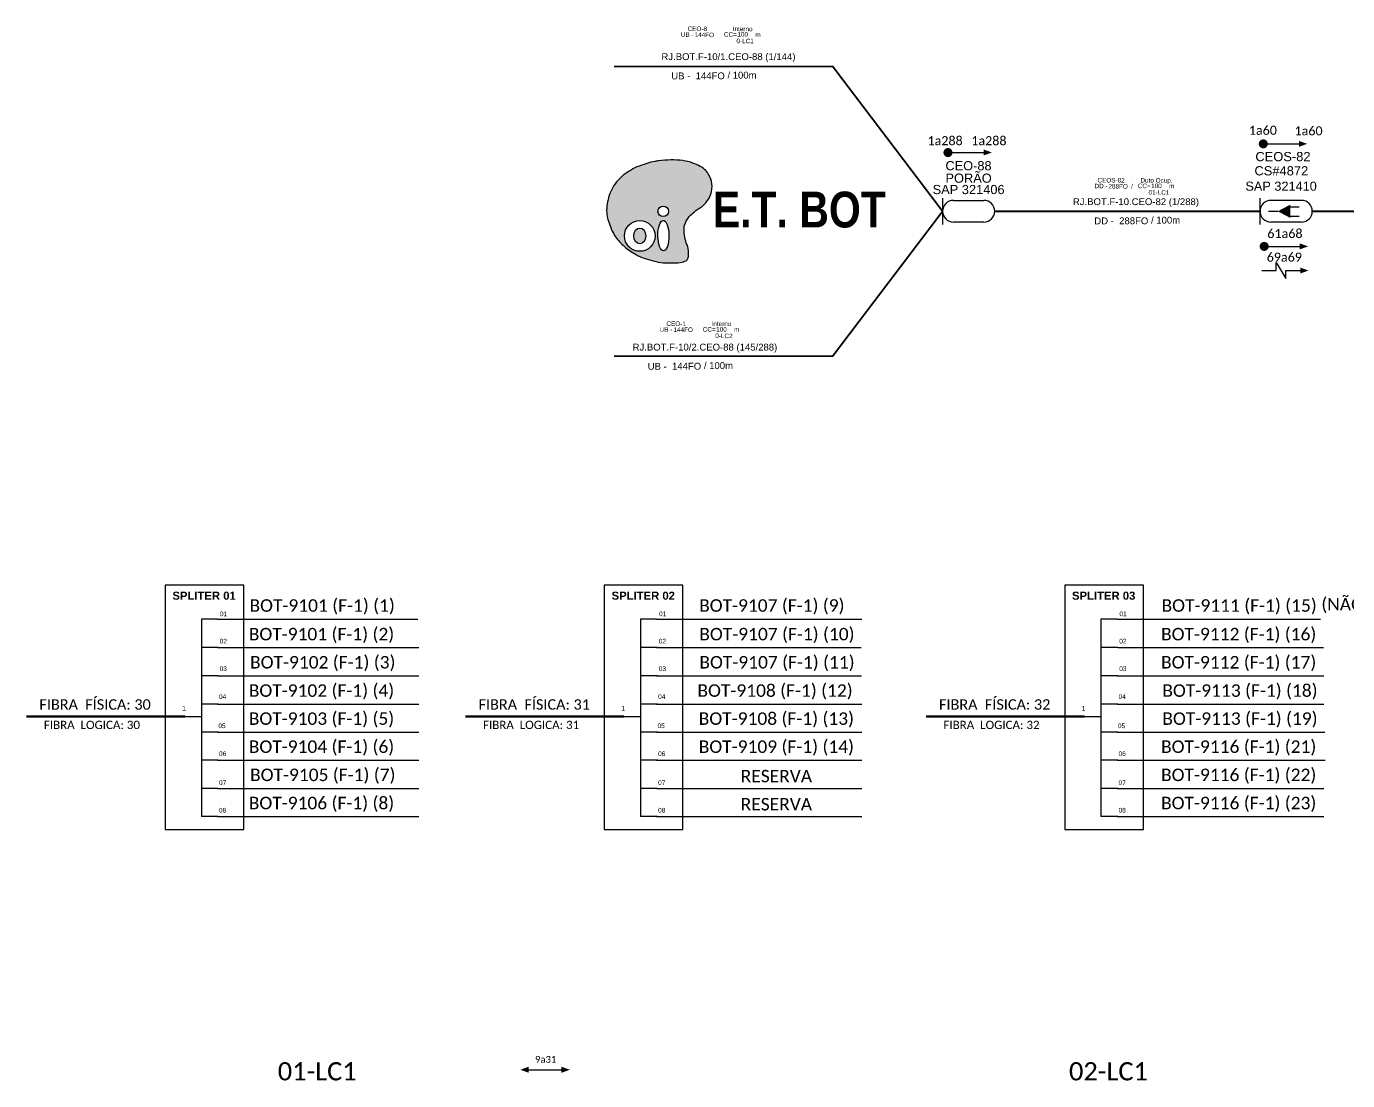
# Model space of a CAD drawing. Header units: millimetres. Extents: x 43195 to 44134, y 3103 to 4099.
# Drawn here: x 43214.2 to 43504.5, y 3867.7 to 4099.3 of the extents above; entities that cross this region are included whole.
import ezdxf
from ezdxf.enums import TextEntityAlignment as Align

# ---------------------------------------------------------------- set-up
doc = ezdxf.new("R2010")
doc.units = ezdxf.units.MM
for name, color, linetype in [('20.4-CEOS', 1, 'Continuous'), ('20.5-CABO AÉREO', 1, 'Continuous'), ('20.5-CEO', 1, 'Continuous'), ('E.T.', 7, 'Continuous'), ('label_cabos', 7, 'Continuous'), ('SETA', 7, 'Continuous')]:
    doc.layers.add(name, color=color, linetype=linetype)
doc.layers.add('40.1-ETIQUETAS', color=1, linetype='Continuous', lineweight=20)
doc.styles.add('siredit', font='arial.ttf')
doc.styles.get("Standard").update_dxf_attribs({"font": 'arial.ttf'})
doc.styles.add('SWISS BIT', font='swisscb.ttf')

# ---------------------------------------------------------------- blocks, each defined once
blk = doc.blocks.new('ETIQUETA_RS5F')
at = {"layer": '40.1-ETIQUETAS', "color": 0, "style": 'siredit'}
blk.add_text('/', height=1.5, dxfattribs=at).set_placement((1.55, -1.95), align=Align.MIDDLE_RIGHT)
for tag, p in [('ETIQUETA_R_PRIMARIA', (1.18, 4.1)), ('ETIQUETA_R_SECUNDARIA', (1.18, 2.1)), ('F_ATIVAS/F_MORTAS', (1.11, -4.24))]:
    blk.add_attdef(tag, text='', height=1.5, dxfattribs=at).set_placement(p, align=Align.MIDDLE_CENTER)
for tag, p in [('TIPO_CABO', (-6.62, -2.12)), ('CAP_CABO', (0.37, -2.09))]:
    blk.add_attdef(tag, text='', height=1.5, dxfattribs=at).set_placement(p, align=Align.MIDDLE_RIGHT)
blk.add_attdef('METROS', text='', height=1.5, dxfattribs=at).set_placement((2.11, -1.95), align=Align.MIDDLE_LEFT)
for tag, p in [('FUSÃO_1', (0.82, -8.39)), ('FUSÃO_2', (0.82, -10.6)), ('FUSÃO_3', (0.82, -12.93)), ('FUSÃO_4', (0.82, -15.14)), ('FUSÃO_5', (0.82, -17.16))]:
    blk.add_attdef(tag, text='', height=1.5, dxfattribs=at).set_placement(p, align=Align.CENTER)
blk = doc.blocks.new('OI')
h = blk.add_hatch(color=40)
edge = h.paths.add_edge_path()
edge.add_spline(control_points=[(4.35, -0.67), (3.92, -0.99), (3.26, -1.5), (2.81, -2.59), (2.9, -3.5), (3.06, -4.27), (3.31, -4.85), (3.37, -5.39), (3.4, -5.88), (3.2, -6.4), (2.54, -6.61), (1.65, -6.63), (0.55, -6.67), (-0.56, -6.42), (-1.61, -6.14), (-2.77, -5.61), (-3.92, -4.77), (-4.89, -3.7), (-5.34, -2.65), (-5.6, -1.94), (-5.85, -0.96), (-5.71, 0.47), (-5.1, 2.02), (-4.14, 3.02), (-3.3, 3.61), (-2.37, 4.16), (-1.36, 4.44), (-0.56, 4.7), (0.79, 4.85), (2.24, 4.97), (3.79, 4.57), (4.67, 4.21), (5.44, 3.65), (5.76, 2.99), (6.03, 2.21), (6.01, 1.46), (5.72, 0.64), (5.31, 0.08), (4.88, -0.38), (4.51, -0.55), (4.35, -0.67)], knot_values=[0, 0, 0, 0, 1.60434, 2.417191, 3.427595, 4.282808, 4.776746, 5.304182, 5.888771, 6.258406, 6.858137, 7.79129, 8.986195, 10.124242, 11.187857, 12.242908, 13.953784, 15.414161, 16.515391, 17.349188, 17.675853, 19.552021, 21.515531, 22.568638, 23.63245, 24.621084, 25.782718, 26.745347, 27.142653, 29.870543, 31.004649, 31.921532, 32.709589, 33.801391, 34.042471, 35.192333, 35.971461, 36.628871, 37.254359, 37.836911, 37.836911, 37.836911, 37.836911], degree=3, periodic=0)
h.paths.add_polyline_path([(1.13, -0.87, -1), (-0.04, -0.87, -1)], flags=16)
edge = h.paths.add_edge_path(flags=16)
edge.add_ellipse((0.56, -3.59), major_axis=(-0.02, 1.71), ratio=0.361305, start_angle=0, end_angle=360)
h.paths.add_polyline_path([(-0.36, -3.62, -1), (-3.8, -3.62, -1)], flags=16)
edge = h.paths.add_edge_path(flags=0)
edge.add_ellipse((-2.08, -3.62), major_axis=(0, 0.885), ratio=0.758294, start_angle=0, end_angle=360)
at = {"color": 40}
for centre, radius in [((0.54, -0.87), 0.587), ((-2.08, -3.62), 1.72)]:
    blk.add_circle(centre, radius, dxfattribs=at)
blk.add_ellipse((-2.08, -3.62), major_axis=(0, 0.885), ratio=0.758294, start_param=-3.141592653589791, end_param=3.141592653589791, dxfattribs=at)
blk.add_ellipse((0.56, -3.59), major_axis=(-0.02, 1.71), ratio=0.361305, dxfattribs=at)
at = {"color": 40, "start_tangent": (-0.800898, -0.598801), "end_tangent": (-0.800898, -0.598801)}
blk.add_spline([(4.35, -0.67), (3.2, -1.78), (2.9, -2.54), (2.92, -3.55), (3.12, -4.38), (3.28, -4.85), (3.37, -5.37), (3.35, -5.95), (3.2, -6.29), (2.66, -6.55), (1.73, -6.63), (0.54, -6.62), (-0.58, -6.41), (-1.6, -6.11), (-2.56, -5.67), (-3.95, -4.67), (-4.89, -3.56), (-5.37, -2.56), (-5.64, -1.78), (-5.72, -1.46), (-5.63, 0.42), (-4.84, 2.22), (-4.13, 2.99), (-3.27, 3.62), (-2.4, 4.09), (-1.3, 4.47), (-0.37, 4.72), (0.02, 4.77), (2.75, 4.8), (3.85, 4.53), (4.69, 4.16), (5.31, 3.68), (5.85, 2.73), (5.93, 2.5), (5.94, 1.35), (5.67, 0.62), (5.29, 0.08), (4.84, -0.36), (4.35, -0.67)], degree=3, dxfattribs=at)
blk = doc.blocks.new('Inst CB DT OCUP CFOA-SM-DD-S-288-TS')
at = {"layer": 'label_cabos', "color": 0, "style": 'siredit'}
for tag, flags, p in [('ID_ATIVIDADE', 3, (1.31, 2.67)), ('FATOR', 1, (11.56, 2.55))]:
    blk.add_attdef(tag, text='', height=1, rotation=359.69, dxfattribs=dict(at, flags=flags)).set_placement(p, align=Align.MIDDLE_CENTER)
for tag, p in [('TIPO_CABO', (1.11, 0)), ('DESTINO_CABO', (3.13, 1.26)), ('CABO', (4.69, -0.05)), ('/', (7.71, -0.05)), ('LANCE', (10.41, 0.02)), ('TIPO_CABO', (13.11, 1.24)), ('UND', (16.46, 0)), ('FID', (13.65, -1.41))]:
    blk.add_attdef(tag, text='', height=1, rotation=359.69, dxfattribs=at).set_placement(p, align=Align.MIDDLE_CENTER)
blk.add_attdef('QTDE', (11.93, -0.45), '', height=1, rotation=359.69, dxfattribs=at)
blk = doc.blocks.new('Inst CB INT CFOI-SM-UB-144')
at = {"layer": 'label_cabos', "color": 0, "style": 'siredit'}
for tag, flags, p in [('ID_ATIVIDADE', 3, (1.31, 2.67)), ('FATOR', 1, (11.56, 2.55)), ('/', 2, (7.71, -0.05))]:
    blk.add_attdef(tag, text='', height=1, rotation=359.69, dxfattribs=dict(at, flags=flags)).set_placement(p, align=Align.MIDDLE_CENTER)
for tag, p in [('TIPO_CABO', (1.11, 0)), ('DESTINO_CABO', (3.13, 1.26)), ('CABO', (4.69, -0.05)), ('LANCE', (10.41, 0.02)), ('TIPO_CABO', (13.11, 1.24)), ('UND', (16.46, 0)), ('FID', (13.65, -1.41))]:
    blk.add_attdef(tag, text='', height=1, rotation=359.69, dxfattribs=at).set_placement(p, align=Align.MIDDLE_CENTER)
blk.add_attdef('QTDE', (11.93, -0.45), '', height=1, rotation=359.69, dxfattribs=at)
blk = doc.blocks.new('*U46')
at = {"layer": '20.5-CEO'}
for p, q in [((-1.56, 1.26), (1.8, 1.26)), ((1.8, -1.13), (-1.56, -1.13))]:
    blk.add_line(p, q, dxfattribs=at)
blk.add_lwpolyline([(-2.75, 1.51), (-2.75, -1.38)], dxfattribs=at)
for centre, start, end in [((-1.56, 0.07), 90, 270), ((1.8, 0.07), 270, 90)]:
    blk.add_arc(centre, 1.2, start, end, dxfattribs=at)
at = {"layer": '20.5-CEO', "color": 7, "style": 'siredit'}
for tag, p in [('FID', (0.11, 5.61)), ('LOCAL', (0.12, 4.23)), ('SAP', (0.12, 2.97)), ('FIBRAS_RESERVA', (0.12, -1.94))]:
    blk.add_attdef(tag, text='', height=1.01, dxfattribs=at).set_placement(p, align=Align.TOP_CENTER)
for tag, flags, p in [('ID_ATIVIDADE', 3, (0.11, -3.51)), ('FATOR', 1, (0.11, -4.82))]:
    blk.add_attdef(tag, text='', height=1.01, dxfattribs=dict(at, flags=flags)).set_placement(p, align=Align.TOP_CENTER)
at = {"layer": '20.5-CEO', "color": 7, "style": 'siredit', "flags": 3}
blk.add_attdef('QTDE', (-4.88, -7.06), '', height=1.01, dxfattribs=at)

msp = doc.modelspace()

# ---------------------------------------------------------------- linework, layer by layer
at = {"color": 7, "linetype": 'Continuous'}
for p, q in [((43252.67, 3969.12), (43252.67, 3925.73)), ((43256.19, 3969.12), (43252.67, 3969.12)), ((43349.18, 3969.12), (43349.18, 3925.73)), ((43352.69, 3969.12), (43349.18, 3969.12)), ((43450.35, 3969.12), (43450.35, 3925.73)), ((43453.87, 3969.12), (43450.35, 3969.12)), ((43256.36, 3962.84), (43252.67, 3962.84)), ((43352.87, 3962.84), (43349.18, 3962.84)), ((43454.04, 3962.84), (43450.35, 3962.84)), ((43256.36, 3956.65), (43252.67, 3956.65)), ((43352.87, 3956.65), (43349.18, 3956.65)), ((43454.04, 3956.65), (43450.35, 3956.65)), ((43256.36, 3950.43), (43252.67, 3950.43)), ((43352.87, 3950.43), (43349.18, 3950.43)), ((43454.04, 3950.43), (43450.35, 3950.43)), ((43249.02, 3947.69), (43252.65, 3947.69)), ((43345.53, 3947.69), (43349.16, 3947.69)), ((43446.7, 3947.69), (43450.33, 3947.69)), ((43256.36, 3944.26), (43252.67, 3944.26)), ((43352.87, 3944.26), (43349.18, 3944.26)), ((43454.04, 3944.26), (43450.35, 3944.26)), ((43256.36, 3938.1), (43252.67, 3938.1)), ((43352.87, 3938.1), (43349.18, 3938.1)), ((43454.04, 3938.1), (43450.35, 3938.1)), ((43256.36, 3931.91), (43252.67, 3931.91)), ((43352.87, 3931.91), (43349.18, 3931.91)), ((43454.04, 3931.91), (43450.35, 3931.91)), ((43256.36, 3925.73), (43252.67, 3925.73)), ((43352.87, 3925.73), (43349.18, 3925.73)), ((43454.04, 3925.73), (43450.35, 3925.73))]:
    msp.add_line(p, q, dxfattribs=at)
at = {"color": 10, "linetype": 'Continuous'}
for p, q in [((43256.19, 3969.12), (43300.24, 3969.12)), ((43352.69, 3969.12), (43397.83, 3969.12)), ((43453.87, 3969.12), (43498.57, 3969.12)), ((43256.19, 3962.84), (43300.44, 3962.84)), ((43352.69, 3962.84), (43397.67, 3962.84)), ((43454.04, 3962.84), (43499.22, 3962.84)), ((43256.19, 3956.65), (43300.47, 3956.65)), ((43352.69, 3956.65), (43397.75, 3956.65)), ((43453.87, 3956.65), (43499.31, 3956.65)), ((43256.19, 3950.43), (43300.47, 3950.43)), ((43352.69, 3950.43), (43397.83, 3950.43)), ((43453.87, 3950.43), (43499.31, 3950.43)), ((43256.19, 3944.26), (43300.42, 3944.26)), ((43352.69, 3944.26), (43397.83, 3944.26)), ((43453.87, 3944.26), (43499.53, 3944.26)), ((43256.19, 3938.1), (43300.47, 3938.1)), ((43352.69, 3938.1), (43397.83, 3938.1)), ((43453.87, 3938.1), (43499.61, 3938.1)), ((43256.19, 3931.91), (43300.47, 3931.91)), ((43352.69, 3931.91), (43397.83, 3931.91)), ((43453.87, 3931.91), (43499.31, 3931.91)), ((43256.19, 3925.73), (43300.47, 3925.73)), ((43352.69, 3925.73), (43397.83, 3925.73)), ((43453.87, 3925.73), (43499.31, 3925.73))]:
    msp.add_line(p, q, dxfattribs=at)
at = {"color": 1, "linetype": 'Continuous', "lineweight": 60}
for p, q in [((43249.02, 3947.69), (43214.22, 3947.69)), ((43345.53, 3947.69), (43310.73, 3947.69)), ((43446.7, 3947.69), (43411.9, 3947.69))]:
    msp.add_line(p, q, dxfattribs=at)
at = {"color": 0, "const_width": 0.99}
for points in [[(43485.52, 4073.53, 1), (43486.51, 4073.53, 1)], [(43416.23, 4071.62, 1), (43417.22, 4071.62, 1)], [(43485.72, 4051, 1), (43486.71, 4051, 1)]]:
    msp.add_lwpolyline(points, format="xyb", close=True, dxfattribs=at)
at = {"color": 0}
msp.add_lwpolyline([(43488.87, 4045.7), (43488.87, 4047.45), (43490.96, 4043.95), (43490.96, 4045.7)], dxfattribs=at)
at = {"color": 7}
for points in [[(43244.7, 3922.91), (43261.98, 3922.91), (43261.98, 3976.57), (43244.7, 3976.57)], [(43341.21, 3922.91), (43358.49, 3922.91), (43358.49, 3976.57), (43341.21, 3976.57)], [(43442.38, 3922.91), (43459.66, 3922.91), (43459.66, 3976.57), (43442.38, 3976.57)]]:
    msp.add_lwpolyline(points, close=True, dxfattribs=at)
at = {"layer": '20.4-CEOS'}
for p, q in [((43494.4, 4061.12), (43487.69, 4061.12)), ((43494.4, 4056.33), (43487.69, 4056.33))]:
    msp.add_line(p, q, dxfattribs=at)
for points in [[(43485.3, 4055.84), (43485.3, 4061.61)], [(43487.16, 4058.72), (43489.19, 4058.72)], [(43487.16, 4058.72), (43489.19, 4058.72)], [(43491.84, 4059.67), (43493.88, 4059.67)], [(43491.84, 4059.67), (43493.88, 4059.67)], [(43491.84, 4057.68), (43493.88, 4057.68)], [(43491.84, 4057.68), (43493.88, 4057.68)]]:
    msp.add_lwpolyline(points, dxfattribs=at)
msp.add_lwpolyline([(43489.19, 4058.72, 0, 2.95, 0), (43491.97, 4058.72, 2.95, 2.95, 0)], format="xyseb", dxfattribs=at)
msp.add_lwpolyline([(43489.19, 4058.72, 0, 2.95, 0), (43491.97, 4058.72, 2.95, 2.95, 0)], format="xyseb", dxfattribs=at)
for centre, start, end in [((43487.69, 4058.72), 90, 270), ((43494.4, 4058.72), 270, 90)]:
    msp.add_arc(centre, 2.39, start, end, dxfattribs=at)
at = {"layer": '20.5-CABO AÉREO', "ltscale": 50, "const_width": 0.4}
for points in [[(43343.33, 4090.55), (43391.4, 4090.55), (43415.54, 4058.72)], [(43343.33, 4026.9), (43391.4, 4026.9), (43415.54, 4058.72)], [(43427.04, 4058.72), (43485.3, 4058.72)], [(43496.8, 4058.72), (43549.8, 4058.72)]]:
    msp.add_lwpolyline(points, dxfattribs=at)
at = {"layer": 'SETA', "color": 0}
for points in [[(43486.01, 4073.53), (43494.52, 4073.53)], [(43416.72, 4071.62), (43425.23, 4071.62)], [(43486.21, 4051), (43494.73, 4051)], [(43485.71, 4045.7), (43488.87, 4045.7)], [(43490.96, 4045.7), (43494.12, 4045.7)]]:
    msp.add_lwpolyline(points, dxfattribs=at)
at = {"layer": 'SETA'}
msp.add_lwpolyline([(43323.9, 3870.07), (43332.49, 3870.07)], dxfattribs=at)
at = {"layer": 'SETA', "color": 0}
for points in [[(43493.84, 4074.2), (43495.65, 4073.54), (43493.84, 4072.88)], [(43424.55, 4072.3), (43426.36, 4071.64), (43424.55, 4070.98)], [(43494.04, 4051.67), (43495.86, 4051.01), (43494.04, 4050.35)], [(43494.12, 4046.36), (43495.94, 4045.7), (43494.12, 4045.04)]]:
    msp.add_solid(points, dxfattribs=at)
at = {"layer": 'SETA'}
for points in [[(43324.59, 3870.75), (43322.76, 3870.09), (43324.59, 3869.42)], [(43331.8, 3870.75), (43333.64, 3870.09), (43331.8, 3869.42)]]:
    msp.add_solid(points, dxfattribs=at)

# ---------------------------------------------------------------- block references
at = {"layer": '20.5-CEO', "color": 0, "lineweight": 0}
ref = msp.add_blockref('*U46', (43421.02, 4058.59), dxfattribs=dict(at, xscale=1.989827530299635, yscale=1.989827530299635, zscale=1.989827530299635))
ref.add_attrib('LOCAL', 'PORÃO', dxfattribs={"color": 7, "height": 2.017, "style": 'siredit'}).set_placement((43421.26, 4067.01), align=Align.TOP_CENTER)
ref.add_attrib('SAP', 'SAP 321406', dxfattribs={"color": 7, "height": 2.017, "style": 'siredit'}).set_placement((43421.26, 4064.51), align=Align.TOP_CENTER)
ref.add_attrib('FID', 'CEO-88', dxfattribs={"layer": '20.4-CEOS', "color": 7, "height": 2.009, "style": 'siredit'}).set_placement((43421.24, 4069.74), align=Align.TOP_CENTER)
at = {"layer": '40.1-ETIQUETAS', "color": 0}
ref = msp.add_blockref('ETIQUETA_RS5F', (43367.31, 4090.58), dxfattribs=at)
ref.add_attrib('ETIQUETA_R_SECUNDARIA', 'RJ.BOT.F-10/1.CEO-88 (1/144)', dxfattribs={"color": 0, "height": 1.5, "style": 'siredit'}).set_placement((43368.49, 4092.69), align=Align.MIDDLE_CENTER)
ref.add_attrib('TIPO_CABO', 'UB - ', dxfattribs={"color": 0, "height": 1.5, "style": 'siredit'}).set_placement((43360.69, 4088.47), align=Align.MIDDLE_RIGHT)
ref.add_attrib('CAP_CABO', '144FO', dxfattribs={"color": 0, "height": 1.5, "style": 'siredit'}).set_placement((43367.68, 4088.49), align=Align.MIDDLE_RIGHT)
ref.add_attrib('METROS', '100m', dxfattribs={"color": 0, "height": 1.5, "style": 'siredit'}).set_placement((43369.42, 4088.63), align=Align.MIDDLE_LEFT)
ref = msp.add_blockref('ETIQUETA_RS5F', (43362.13, 4026.77), dxfattribs=at)
ref.add_attrib('ETIQUETA_R_SECUNDARIA', 'RJ.BOT.F-10/2.CEO-88 (145/288)', dxfattribs={"color": 0, "height": 1.5, "style": 'siredit'}).set_placement((43363.32, 4028.87), align=Align.MIDDLE_CENTER)
ref.add_attrib('TIPO_CABO', 'UB - ', dxfattribs={"color": 0, "height": 1.5, "style": 'siredit'}).set_placement((43355.52, 4024.65), align=Align.MIDDLE_RIGHT)
ref.add_attrib('CAP_CABO', '144FO', dxfattribs={"color": 0, "height": 1.5, "style": 'siredit'}).set_placement((43362.5, 4024.68), align=Align.MIDDLE_RIGHT)
ref.add_attrib('METROS', '100m', dxfattribs={"color": 0, "height": 1.5, "style": 'siredit'}).set_placement((43364.25, 4024.82), align=Align.MIDDLE_LEFT)
at = {"layer": 'E.T.', "color": 7, "xscale": 1.965288924615777, "yscale": 1.965288909013875, "zscale": 1.965288907678581}
msp.add_blockref('OI', (43353.09, 4060.42), dxfattribs=at)
at = {"layer": 'label_cabos', "color": 6, "lineweight": 0}
ref = msp.add_blockref('Inst CB INT CFOI-SM-UB-144', (43358.51, 4097.55), dxfattribs=at)
ref.add_attrib('DESTINO_CABO', 'CEO-8', dxfattribs={"color": 0, "height": 1, "rotation": 359.69, "style": 'siredit'}).set_placement((43361.64, 4098.82), align=Align.MIDDLE_CENTER)
ref.add_attrib('CABO', '144FO', dxfattribs={"color": 0, "height": 1, "rotation": 359.69, "style": 'siredit'}).set_placement((43363.19, 4097.5), align=Align.MIDDLE_CENTER)
ref.add_attrib('TIPO_CABO', 'Interno', dxfattribs={"color": 0, "height": 1, "rotation": 359.69, "style": 'siredit'}).set_placement((43371.61, 4098.8), align=Align.MIDDLE_CENTER)
ref.add_attrib('FID', '0-LC1', dxfattribs={"color": 0, "height": 1, "rotation": 359.69, "style": 'siredit'}).set_placement((43372.15, 4096.14), align=Align.MIDDLE_CENTER)
ref.add_attrib('LANCE', 'CC=', dxfattribs={"color": 0, "height": 1, "rotation": 359.69, "style": 'siredit'}).set_placement((43368.92, 4097.58), align=Align.MIDDLE_CENTER)
ref.add_attrib('UND', 'm', dxfattribs={"color": 0, "height": 1, "rotation": 359.69, "style": 'siredit'}).set_placement((43374.97, 4097.56), align=Align.MIDDLE_CENTER)
ref.add_attrib('TIPO_CABO', 'UB - ', dxfattribs={"color": 0, "height": 1, "rotation": 359.69, "style": 'siredit'}).set_placement((43359.62, 4097.55), align=Align.MIDDLE_CENTER)
ref.add_attrib('QTDE', '100', (43370.44, 4097.1), dxfattribs={"color": 0, "height": 1, "rotation": 359.69, "style": 'siredit'})
ref = msp.add_blockref('Inst CB DT OCUP CFOA-SM-DD-S-288-TS', (43449.44, 4064.27), dxfattribs=at)
ref.add_attrib('DESTINO_CABO', 'CEOS-82', dxfattribs={"color": 0, "height": 1, "rotation": 359.69, "style": 'siredit'}).set_placement((43452.57, 4065.54), align=Align.MIDDLE_CENTER)
ref.add_attrib('TIPO_CABO', 'Duto Ocup.', dxfattribs={"color": 0, "height": 1, "rotation": 359.69, "style": 'siredit'}).set_placement((43462.55, 4065.52), align=Align.MIDDLE_CENTER)
ref.add_attrib('/', '/', dxfattribs={"color": 0, "height": 1, "rotation": 359.69, "style": 'siredit'}).set_placement((43457.15, 4064.22), align=Align.MIDDLE_CENTER)
ref.add_attrib('FID', '01-LC1', dxfattribs={"color": 0, "height": 1, "rotation": 359.69, "style": 'siredit'}).set_placement((43463.09, 4062.86), align=Align.MIDDLE_CENTER)
ref.add_attrib('LANCE', 'CC=', dxfattribs={"color": 0, "height": 1, "rotation": 359.69, "style": 'siredit'}).set_placement((43459.85, 4064.3), align=Align.MIDDLE_CENTER)
ref.add_attrib('UND', 'm', dxfattribs={"color": 0, "height": 1, "rotation": 359.69, "style": 'siredit'}).set_placement((43465.9, 4064.28), align=Align.MIDDLE_CENTER)
ref.add_attrib('CABO', '288FO', dxfattribs={"color": 0, "height": 1, "rotation": 359.69, "style": 'siredit'}).set_placement((43454.12, 4064.22), align=Align.MIDDLE_CENTER)
ref.add_attrib('TIPO_CABO', 'DD - ', dxfattribs={"color": 0, "height": 1, "rotation": 359.69, "style": 'siredit'}).set_placement((43450.55, 4064.27), align=Align.MIDDLE_CENTER)
ref.add_attrib('QTDE', '100', (43461.37, 4063.82), dxfattribs={"color": 0, "height": 1, "rotation": 359.69, "style": 'siredit'})
ref = msp.add_blockref('Inst CB INT CFOI-SM-UB-144', (43353.85, 4032.76), dxfattribs=at)
ref.add_attrib('DESTINO_CABO', 'CEO-1', dxfattribs={"color": 0, "height": 1, "rotation": 359.69, "style": 'siredit'}).set_placement((43356.99, 4034.02), align=Align.MIDDLE_CENTER)
ref.add_attrib('CABO', '144FO', dxfattribs={"color": 0, "height": 1, "rotation": 359.69, "style": 'siredit'}).set_placement((43358.54, 4032.71), align=Align.MIDDLE_CENTER)
ref.add_attrib('TIPO_CABO', 'Interno', dxfattribs={"color": 0, "height": 1, "rotation": 359.69, "style": 'siredit'}).set_placement((43366.96, 4034), align=Align.MIDDLE_CENTER)
ref.add_attrib('FID', '0-LC2', dxfattribs={"color": 0, "height": 1, "rotation": 359.69, "style": 'siredit'}).set_placement((43367.5, 4031.35), align=Align.MIDDLE_CENTER)
ref.add_attrib('LANCE', 'CC=', dxfattribs={"color": 0, "height": 1, "rotation": 359.69, "style": 'siredit'}).set_placement((43364.26, 4032.78), align=Align.MIDDLE_CENTER)
ref.add_attrib('UND', 'm', dxfattribs={"color": 0, "height": 1, "rotation": 359.69, "style": 'siredit'}).set_placement((43370.32, 4032.76), align=Align.MIDDLE_CENTER)
ref.add_attrib('TIPO_CABO', 'UB - ', dxfattribs={"color": 0, "height": 1, "rotation": 359.69, "style": 'siredit'}).set_placement((43354.97, 4032.75), align=Align.MIDDLE_CENTER)
ref.add_attrib('QTDE', '100', (43365.78, 4032.3), dxfattribs={"color": 0, "height": 1, "rotation": 359.69, "style": 'siredit'})

# ---------------------------------------------------------------- texts
at = {"color": 0, "char_height": 1.98, "width": 25.1052, "attachment_point": 5}
for s, insert in [('{\\fCalibri|b0|i0|c0|p34;\\C7;1a60}', (43485.92, 4076.51)), ('{\\fCalibri|b0|i0|c0|p34;\\C7;1a60}', (43495.96, 4076.38)), ('{\\fCalibri|b0|i0|c0|p34;\\C7;1a288}', (43425.72, 4074.22)), ('{\\fCalibri|b0|i0|c0|p34;\\C7;61a68}', (43490.77, 4053.83)), ('{\\fCalibri|b0|i0|c0|p34;\\C7;69a69}', (43490.64, 4048.64))]:
    msp.add_mtext(s, dxfattribs=dict(at, insert=insert))
at = {"color": 5, "insert": (43416.09, 4074.22), "char_height": 1.98, "width": 25.1052, "attachment_point": 5}
msp.add_mtext('{\\fCalibri|b0|i0|c0|p34;\\C7;1a288}', dxfattribs=at)
at = {"attachment_point": 5}
for s, insert, char_height, width in [('\\C10;\\fArial|b1|i0|c0|p34;SPLITER 01', (43253.26, 3974.24), 1.7753, 17.28), ('\\C10;\\fArial|b1|i0|c0|p34;SPLITER 02', (43349.77, 3974.24), 1.7753, 17.28), ('\\C10;\\fArial|b1|i0|c0|p34;SPLITER 03', (43450.94, 3974.24), 1.7753, 17.28), ('{\\fCalibri|b0|i0|c0|p34;\\C7;BOT-9101 (F-1) (1)}', (43279.21, 3971.8), 2.7432, 80.6352), ('{\\fCalibri|b0|i0|c0|p34;\\C7;BOT-9107 (F-1) (9)}', (43378.02, 3971.8), 2.7432, 80.6352), ('{\\fCalibri|b0|i0|c0|p34;\\C7;BOT-9111 (F-1) (15)}', (43480.71, 3971.8), 2.7432, 80.6352), ('\\C7;\\fCalibri|b0|i0|c0|p34;(NÃO INSTALAR)', (43513.06, 3972.08), 2.7432, 80.6352), ('\\C7;\\fArial|b0|i0|;\\H1.0273588255048;01 ', (43257.53, 3970.26), 1.7753, 3.5602), ('\\C7;\\fArial|b0|i0|;\\H1.0273588255048;01 ', (43354.04, 3970.26), 1.7753, 3.5602), ('\\C7;\\fArial|b0|i0|;\\H1.0273588255048;01 ', (43455.21, 3970.26), 1.7753, 3.5602), ('{\\fCalibri|b0|i0|c0|p34;\\C7;BOT-9101 (F-1) (2)}', (43279.06, 3965.51), 2.7432, 80.6352), ('\\pt38.40421;{\\fCalibri|b0|i0|c0|p34;\\C7;BOT-9107 (F-1) (10)}', (43379.14, 3965.51), 2.7432, 80.6352), ('\\pt38.40421;{\\fCalibri|b0|i0|c0|p34;\\C7;BOT-9112 (F-1) (16)}', (43480.61, 3965.51), 2.7432, 80.6352), ('\\C7;\\fArial|b0|i0|;\\H1.0273588255048;02 ', (43257.48, 3964.26), 1.7753, 3.7582), ('\\C7;\\fArial|b0|i0|;\\H1.0273588255048;02 ', (43353.98, 3964.26), 1.7753, 3.7582), ('\\C7;\\fArial|b0|i0|;\\H1.0273588255048;02 ', (43455.16, 3964.26), 1.7753, 3.7582), ('{\\fCalibri|b0|i0|c0|p34;\\C7;BOT-9102 (F-1) (3)}', (43279.34, 3959.33), 2.7432, 80.6352), ('{\\fCalibri|b0|i0|c0|p34;\\C7;BOT-9107 (F-1) (11)}', (43379.16, 3959.33), 2.7432, 80.6352), ('{\\fCalibri|b0|i0|c0|p34;\\C7;BOT-9112 (F-1) (17)}', (43480.61, 3959.33), 2.7432, 80.6352), ('\\C7;\\fArial|b0|i0|;\\H1.0273588255048;03 ', (43257.48, 3958.21), 1.7753, 3.456), ('\\C7;\\fArial|b0|i0|;\\H1.0273588255048;03 ', (43353.98, 3958.21), 1.7753, 3.456), ('\\C7;\\fArial|b0|i0|;\\H1.0273588255048;03 ', (43455.16, 3958.21), 1.7753, 3.456), ('{\\fCalibri|b0|i0|c0|p34;\\C7;BOT-9102 (F-1) (4)}', (43279.06, 3953.11), 2.7432, 80.6352), ('{\\fCalibri|b0|i0|c0|p34;\\C7;BOT-9108 (F-1) (12)}', (43378.73, 3953.11), 2.7432, 80.6352), ('{\\fCalibri|b0|i0|c0|p34;\\C7;BOT-9113 (F-1) (18)}', (43480.89, 3953.11), 2.7432, 80.6352), ('{\\fCalibri|b0|i0|c0|p34;\\C7;FIBRA  FÍSICA: 30}', (43229.31, 3950.34), 2.2859, 34.56), ('\\C7;\\fArial|b0|i0|;\\H1.0273588255048;04 ', (43257.33, 3952.07), 1.7753, 3.7582), ('{\\fCalibri|b0|i0|c0|p34;\\C7;FIBRA  FÍSICA: 31}', (43325.81, 3950.34), 2.2859, 34.56), ('\\C7;\\fArial|b0|i0|;\\H1.0273588255048;04 ', (43353.83, 3952.07), 1.7753, 3.7582), ('{\\fCalibri|b0|i0|c0|p34;\\C7;FIBRA  FÍSICA: 32}', (43426.99, 3950.34), 2.2859, 34.56), ('\\C7;\\fArial|b0|i0|;\\H1.0273588255048;04 ', (43455.01, 3952.07), 1.7753, 3.7582), ('\\C7;\\fArial|b0|i0|;\\H1.0273588255048;1', (43248.85, 3949.52), 1.7753, 1.7584), ('{\\fCalibri|b0|i0|c0|p34;\\C7;BOT-9103 (F-1) (5)}', (43279.06, 3946.95), 2.7432, 80.6352), ('\\C7;\\fArial|b0|i0|;\\H1.0273588255048;1', (43345.36, 3949.52), 1.7753, 1.7584), ('{\\fCalibri|b0|i0|c0|p34;\\C7;BOT-9108 (F-1) (13)}', (43379.02, 3946.95), 2.7432, 80.6352), ('\\C7;\\fArial|b0|i0|;\\H1.0273588255048;1', (43446.53, 3949.52), 1.7753, 1.7584), ('{\\fCalibri|b0|i0|c0|p34;\\C7;BOT-9113 (F-1) (19)}', (43480.89, 3946.95), 2.7432, 80.6352), ('{\\fCalibri|b0|i0|c0|p34;\\C7;FIBRA  LOGICA: 30}', (43228.61, 3945.85), 1.8289, 34.56), ('\\C7;\\fArial|b0|i0|;\\H1.0273588255048;05 ', (43257.2, 3945.66), 1.7753, 4.6222), ('{\\fCalibri|b0|i0|c0|p34;\\C7;FIBRA  LOGICA: 31}', (43325.12, 3945.85), 1.8289, 34.56), ('\\C7;\\fArial|b0|i0|;\\H1.0273588255048;05 ', (43353.7, 3945.66), 1.7753, 4.6222), ('{\\fCalibri|b0|i0|c0|p34;\\C7;FIBRA  LOGICA: 32}', (43426.29, 3945.85), 1.8289, 34.56), ('\\C7;\\fArial|b0|i0|;\\H1.0273588255048;05 ', (43454.88, 3945.66), 1.7753, 4.6222), ('{\\fCalibri|b0|i0|c0|p34;\\C7;BOT-9104 (F-1) (6)}', (43279.06, 3940.78), 2.7432, 80.6352), ('{\\fCalibri|b0|i0|c0|p34;\\C7;BOT-9109 (F-1) (14)}', (43379.02, 3940.78), 2.7432, 80.6352), ('{\\fCalibri|b0|i0|c0|p34;\\C7;BOT-9116 (F-1) (21)}', (43480.61, 3940.78), 2.7432, 80.6352), ('\\C7;\\fArial|b0|i0|;\\H1.0273588255048;06 ', (43257.33, 3939.52), 1.7753, 3.7582), ('\\C7;\\fArial|b0|i0|;\\H1.0273588255048;06 ', (43353.83, 3939.52), 1.7753, 3.7582), ('\\C7;\\fArial|b0|i0|;\\H1.0273588255048;06 ', (43455.01, 3939.52), 1.7753, 3.7582), ('{\\fCalibri|b0|i0|c0|p34;\\C7;BOT-9105 (F-1) (7)}', (43279.34, 3934.59), 2.7432, 80.6352), ('{\\fCalibri|b0|i0|c0|p34;\\C7;RESERVA}', (43379.02, 3934.59), 2.7432, 80.6352), ('{\\fCalibri|b0|i0|c0|p34;\\C7;BOT-9116 (F-1) (22)}', (43480.61, 3934.59), 2.7432, 80.6352), ('\\C7;\\fArial|b0|i0|;\\H1.0273588255048;07 ', (43257.33, 3933.16), 1.7753, 3.7582), ('\\C7;\\fArial|b0|i0|;\\H1.0273588255048;07 ', (43353.83, 3933.16), 1.7753, 3.7582), ('\\C7;\\fArial|b0|i0|;\\H1.0273588255048;07 ', (43455.01, 3933.16), 1.7753, 3.7582), ('{\\fCalibri|b0|i0|c0|p34;\\C7;BOT-9106 (F-1) (8)}', (43279.06, 3928.4), 2.7432, 80.6352), ('{\\fCalibri|b0|i0|c0|p34;\\C7;RESERVA}', (43379.02, 3928.42), 2.7432, 80.6352), ('{\\fCalibri|b0|i0|c0|p34;\\C7;BOT-9116 (F-1) (23)}', (43480.61, 3928.4), 2.7432, 80.6352), ('\\C7;\\fArial|b0|i0|;\\H1.0273588255048;08 ', (43257.33, 3927.11), 1.7753, 3.7582), ('\\C7;\\fArial|b0|i0|;\\H1.0273588255048;08 ', (43353.83, 3927.11), 1.7753, 3.7582), ('\\C7;\\fArial|b0|i0|;\\H1.0273588255048;08 ', (43455.01, 3927.11), 1.7753, 3.7582), ('{\\fCalibri|b0|i0|c0|p34;\\C7;9a31}', (43328.32, 3872.37), 1.5, 25.3588)]:
    msp.add_mtext(s, dxfattribs=dict(at, insert=insert, char_height=char_height, width=width))
at = {"color": 3, "char_height": 4, "width": 230.4002, "attachment_point": 5}
for s, insert in [('{\\fCalibri|b0|i0|c0|p34;01-LC1}', (43278.12, 3869.73)), ('{\\fCalibri|b0|i0|c0|p34;02-LC1}', (43451.99, 3869.73))]:
    msp.add_mtext(s, dxfattribs=dict(at, insert=insert))
at = {"layer": '20.4-CEOS', "color": 0, "style": 'siredit'}
for s, height, p in [('CEOS-82', 2.028, (43490.34, 4070.74)), ('CS#4872', 2.028, (43489.98, 4067.62)), ('SAP 321410', 2, (43489.93, 4064.24))]:
    msp.add_text(s, height=height, dxfattribs=at).set_placement(p, align=Align.MIDDLE_CENTER)
at = {"layer": '40.1-ETIQUETAS', "color": 0, "style": 'siredit'}
msp.add_text('RJ.BOT.F-10.CEO-82 (1/288)', height=1.5, dxfattribs=at).set_placement((43458.03, 4060.83), align=Align.MIDDLE_CENTER)
for s, p in [('DD - ', (43453.77, 4056.61)), ('288FO', (43460.75, 4056.63)), ('/', (43461.93, 4056.77))]:
    msp.add_text(s, height=1.5, dxfattribs=at).set_placement(p, align=Align.MIDDLE_RIGHT)
msp.add_text('100m', height=1.5, dxfattribs=at).set_placement((43462.5, 4056.77), align=Align.MIDDLE_LEFT)
at = {"layer": 'E.T.', "color": 40, "style": 'SWISS BIT'}
msp.add_text('E.T. BOT', height=7.861, dxfattribs=at).set_placement((43384.06, 4055.17), align=Align.CENTER)

doc.saveas('drawing.dxf')
